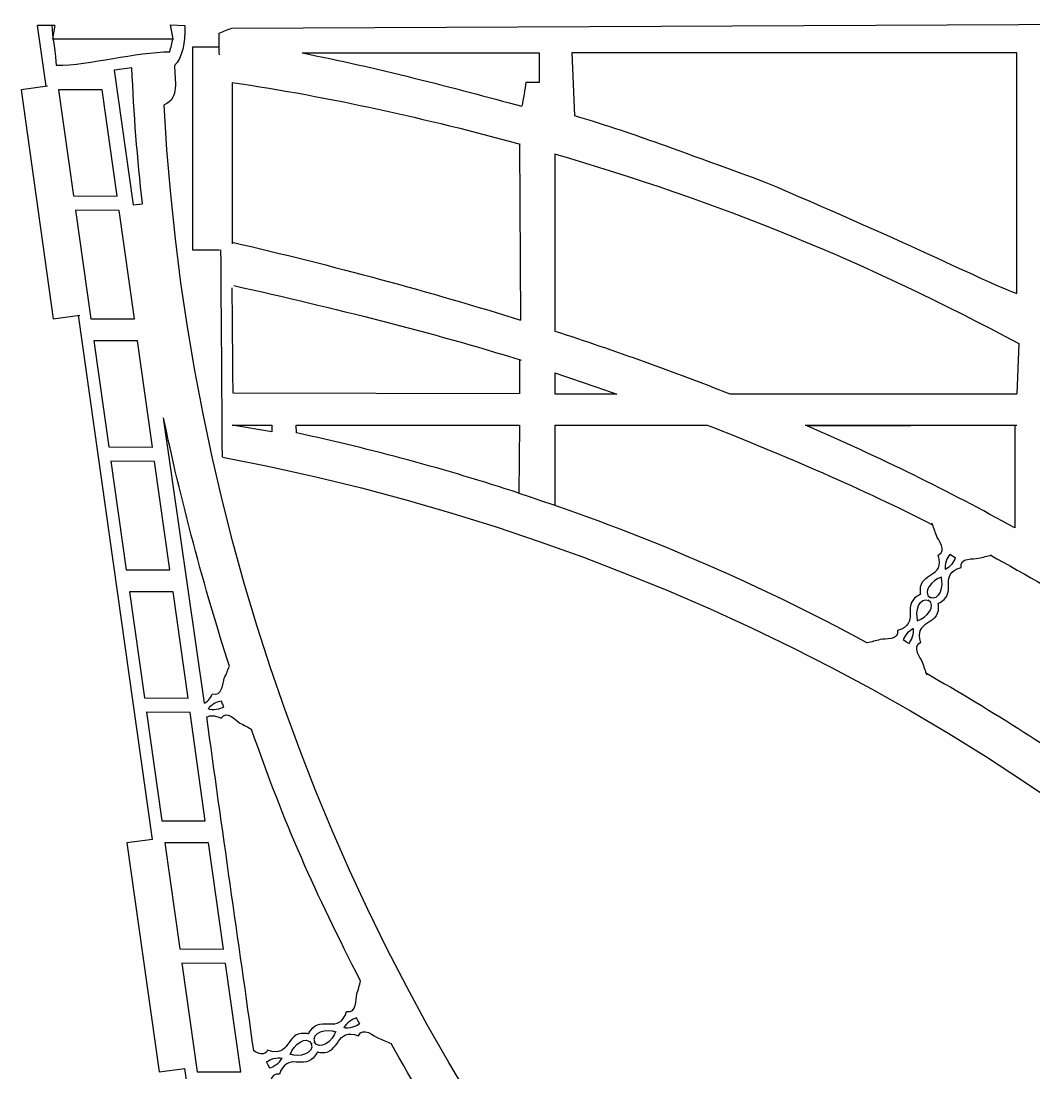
# Model space of a CAD drawing. Extents: x -302 to 129, y -132 to 148.
# Drawn here: x -302.1 to -188.5, y 29.6 to 147.7 of the extents above; entities that cross this region are included whole.
import ezdxf

# ---------------------------------------------------------------- set-up
doc = ezdxf.new("R2010")
doc.units = 0
doc.header["$MEASUREMENT"] = 0
doc.layers.add('LAYER_1', color=7, linetype='CONTINUOUS')

msp = doc.modelspace()

# ---------------------------------------------------------------- linework, layer by layer
at = {"layer": 'LAYER_1', "color": 1}
for points, knots in [([(-279.8825, 143.9271), (-279.889, 144.7338), (-279.8957, 145.5404), (-279.9023, 146.3471), (-279.9023, 146.3471), (-279.4276, 146.5583), (-278.9526, 146.7428), (-278.4778, 146.9275), (-278.4778, 146.9275), (-278.4778, 146.9275), (-109.8807, 147.7148), (-109.8807, 147.7148)], [0, 0, 0, 0, 0.25, 0.25, 0.25, 0.25, 0.5, 0.5, 0.5, 0.5, 1, 1, 1, 1]), ([(-298.337, 147.2055), (-298.337, 147.2055), (-298.6153, 145.7173), (-298.6153, 145.7173), (-298.6153, 145.7173), (-298.6153, 145.7173), (-285.0774, 145.7173), (-285.0774, 145.7173), (-285.0774, 145.7173), (-285.0774, 145.7173), (-285.3516, 147.2739), (-285.3516, 147.2739)], [0, 0, 0, 0, 0.25, 0.25, 0.25, 0.25, 0.5, 0.5, 0.5, 0.5, 1, 1, 1, 1]), ([(-283.7446, 147.2053), (-283.7526, 145.2849), (-284.0206, 143.5284), (-284.9193, 142.7361), (-284.9193, 142.7361), (-284.9192, 141.1267), (-284.2861, 139.0426), (-286.08, 138.3037)], [0, 0, 0, 0, 0.33333333, 0.33333333, 0.33333333, 0.33333333, 1, 1, 1, 1]), ([(-282.9023, 144.7944), (-282.9023, 144.7944), (-282.9023, 122.0256), (-282.9023, 122.0256), (-282.9023, 122.0256), (-282.9023, 122.0256), (-279.8825, 122.0256), (-279.8825, 122.0256)], [0, 0, 0, 0, 0.33333333, 0.33333333, 0.33333333, 0.33333333, 1, 1, 1, 1]), ([(-270.5997, 144.1308), (-264.1095, 144.1308), (-250.4589, 144.1308), (-243.9951, 144.1308), (-243.9951, 144.1308), (-243.9951, 143.2866), (-243.9951, 141.7036), (-243.9951, 140.833), (-243.9951, 140.833), (-244.4699, 140.833), (-244.9713, 140.833), (-245.4725, 140.833), (-245.4725, 140.833), (-245.5781, 140.1206), (-245.7885, 138.888), (-245.9203, 138.1492)], [0, 0, 0, 0, 0.2, 0.2, 0.2, 0.2, 0.4, 0.4, 0.4, 0.4, 0.6, 0.6, 0.6, 0.6, 1, 1, 1, 1]), ([(-240.3278, 144.1308), (-240.3278, 144.1308), (-190.3917, 144.1308), (-190.3917, 144.1308), (-190.3917, 144.1308), (-190.3917, 144.1308), (-190.3918, 117.1252), (-190.3918, 117.1252), (-190.3918, 117.1252), (-192.9509, 118.0222), (-204.7899, 123.816), (-218.7201, 129.673), (-218.7201, 129.673), (-233.7321, 135.1607), (-233.7321, 135.1607), (-240.0376, 137.113), (-240.0376, 137.113), (-240.0376, 137.113), (-240.3278, 144.1308), (-240.3278, 144.1308)], [0, 0, 0, 0, 0.16666667, 0.16666667, 0.16666667, 0.16666667, 0.33333333, 0.33333333, 0.33333333, 0.33333333, 0.5, 0.5, 0.5, 0.5, 0.66666667, 0.66666667, 0.66666667, 0.66666667, 1, 1, 1, 1]), ([(-289.6944, 142.4723), (-289.6944, 142.4723), (-291.694, 142.1877), (-291.694, 142.1877), (-291.694, 142.1877), (-291.694, 142.1877), (-289.5424, 127.0743), (-289.5424, 127.0743), (-289.5424, 127.0743), (-289.5424, 127.0743), (-288.5216, 127.1875), (-288.5216, 127.1875)], [0, 0, 0, 0, 0.25, 0.25, 0.25, 0.25, 0.5, 0.5, 0.5, 0.5, 1, 1, 1, 1]), ([(-302.1405, 139.9967), (-302.1405, 139.9967), (-298.5275, 114.2885), (-298.5275, 114.2885), (-298.5275, 114.2885), (-298.5275, 114.2885), (-295.5566, 114.706), (-295.5566, 114.706)], [0, 0, 0, 0, 0.33333333, 0.33333333, 0.33333333, 0.33333333, 1, 1, 1, 1]), ([(-242.2601, 132.801), (-224.2475, 127.5978), (-206.9391, 120.587), (-190.1629, 111.5048), (-190.1629, 111.5048), (-190.1629, 111.5048), (-190.3917, 105.8644), (-190.3917, 105.8644)], [0, 0, 0, 0, 0.33333333, 0.33333333, 0.33333333, 0.33333333, 1, 1, 1, 1]), ([(-246.1945, 109.6955), (-246.1945, 109.6955), (-246.1945, 105.8644), (-246.1945, 105.8644), (-246.1945, 105.8644), (-246.1945, 105.8644), (-278.3457, 105.9547), (-278.3457, 105.9547), (-278.3457, 105.9547), (-278.3721, 109.8858), (-278.3985, 113.8168), (-278.4512, 117.7479)], [0, 0, 0, 0, 0.25, 0.25, 0.25, 0.25, 0.5, 0.5, 0.5, 0.5, 1, 1, 1, 1]), ([(-242.2363, 108.208), (-242.2363, 108.208), (-242.2363, 105.8644), (-242.2363, 105.8644), (-242.2363, 105.8644), (-242.2363, 105.8644), (-235.3103, 105.8644), (-235.3103, 105.8644)], [0, 0, 0, 0, 0.33333333, 0.33333333, 0.33333333, 0.33333333, 1, 1, 1, 1]), ([(-273.9933, 102.3666), (-273.9933, 102.3666), (-274.0041, 101.5896), (-274.0041, 101.5896), (-274.0041, 101.5896), (-274.0041, 101.5896), (-278.4363, 102.3666), (-278.4363, 102.3666)], [0, 0, 0, 0, 0.33333333, 0.33333333, 0.33333333, 0.33333333, 1, 1, 1, 1]), ([(-271.2743, 102.3666), (-271.2743, 102.3666), (-271.2141, 101.4744), (-271.2141, 101.4744), (-271.2141, 101.4744), (-262.7109, 99.6432), (-254.3875, 97.3812), (-246.2673, 94.7146), (-246.2673, 94.7146), (-246.2673, 94.7146), (-246.1945, 102.3666), (-246.1945, 102.3666), (-246.1945, 102.3666), (-246.1945, 102.3666), (-271.2743, 102.3666), (-271.2743, 102.3666)], [0, 0, 0, 0, 0.2, 0.2, 0.2, 0.2, 0.4, 0.4, 0.4, 0.4, 0.6, 0.6, 0.6, 0.6, 1, 1, 1, 1]), ([(-190.6025, 102.3666), (-190.6025, 102.3666), (-213.9201, 102.2738), (-213.9201, 102.2738), (-213.9201, 102.2738), (-205.7521, 98.7364), (-197.9975, 94.9238), (-190.6025, 90.8068), (-190.6025, 90.8068), (-190.6025, 90.8068), (-190.6025, 102.3666), (-190.6025, 102.3666)], [0, 0, 0, 0, 0.25, 0.25, 0.25, 0.25, 0.5, 0.5, 0.5, 0.5, 1, 1, 1, 1]), ([(-201.1615, 83.3634), (-201.1672, 83.4359), (-201.198, 83.5631), (-201.1995, 83.8275), (-201.1995, 83.8275), (-201.2113, 85.9153), (-198.4044, 85.1796), (-199.2053, 87.7646), (-199.2053, 87.7646), (-198.1231, 88.2339), (-199.2185, 89.4566), (-199.4054, 89.9528), (-199.4054, 89.9528), (-199.5688, 90.4497), (-199.7344, 90.9204), (-199.9017, 91.3657)], [0, 0, 0, 0, 0.2, 0.2, 0.2, 0.2, 0.4, 0.4, 0.4, 0.4, 0.6, 0.6, 0.6, 0.6, 1, 1, 1, 1]), ([(-199.2291, 82.3203), (-199.1654, 82.3553), (-199.0421, 82.3994), (-198.8203, 82.5432), (-198.8203, 82.5432), (-197.0684, 83.6789), (-199.2237, 85.6219), (-196.6231, 86.3707), (-196.6231, 86.3707), (-196.8246, 87.5329), (-195.2014, 87.2881), (-194.684, 87.4041), (-194.684, 87.4041), (-194.1789, 87.5402), (-193.6945, 87.66), (-193.2304, 87.7645)], [0, 0, 0, 0, 0.2, 0.2, 0.2, 0.2, 0.4, 0.4, 0.4, 0.4, 0.6, 0.6, 0.6, 0.6, 1, 1, 1, 1]), ([(-197.5795, 87.6499), (-197.5795, 87.6499), (-197.9129, 87.8285), (-197.9129, 87.8285), (-197.9129, 87.8285), (-198.1852, 87.5099), (-198.5606, 86.6975), (-198.3842, 86.129)], [0, 0, 0, 0, 0.33333333, 0.33333333, 0.33333333, 0.33333333, 1, 1, 1, 1]), ([(-197.6111, 87.6669), (-197.6111, 87.6669), (-197.2788, 87.4862), (-197.2788, 87.4862), (-197.2788, 87.4862), (-197.3958, 87.0837), (-197.869, 86.3242), (-198.441, 86.1597)], [0, 0, 0, 0, 0.33333333, 0.33333333, 0.33333333, 0.33333333, 1, 1, 1, 1]), ([(-201.1615, 83.3634), (-201.2252, 83.3285), (-201.3485, 83.2844), (-201.5703, 83.1406), (-201.5703, 83.1406), (-203.3222, 82.0049), (-201.167, 80.0619), (-203.7675, 79.3131), (-203.7675, 79.3131), (-203.566, 78.1509), (-205.1893, 78.3957), (-205.7066, 78.2797), (-205.7066, 78.2797), (-206.2117, 78.1436), (-206.6961, 78.0237), (-207.1602, 77.9192)], [0, 0, 0, 0, 0.2, 0.2, 0.2, 0.2, 0.4, 0.4, 0.4, 0.4, 0.6, 0.6, 0.6, 0.6, 1, 1, 1, 1]), ([(-199.2291, 82.3203), (-199.2234, 82.2479), (-199.1926, 82.1206), (-199.1911, 81.8563), (-199.1911, 81.8563), (-199.1793, 79.7685), (-201.9862, 80.5042), (-201.1853, 77.9192), (-201.1853, 77.9192), (-202.2675, 77.4499), (-201.1721, 76.2272), (-200.9852, 75.731), (-200.9852, 75.731), (-200.8218, 75.234), (-200.6563, 74.7634), (-200.489, 74.3181)], [0, 0, 0, 0, 0.2, 0.2, 0.2, 0.2, 0.4, 0.4, 0.4, 0.4, 0.6, 0.6, 0.6, 0.6, 1, 1, 1, 1]), ([(-202.7795, 78.0168), (-202.7795, 78.0168), (-203.1118, 78.1976), (-203.1118, 78.1976), (-203.1118, 78.1976), (-202.9948, 78.6001), (-202.5217, 79.3596), (-201.9496, 79.5241)], [0, 0, 0, 0, 0.33333333, 0.33333333, 0.33333333, 0.33333333, 1, 1, 1, 1]), ([(-202.8111, 78.0339), (-202.8111, 78.0339), (-202.4777, 77.8553), (-202.4777, 77.8553), (-202.4777, 77.8553), (-202.2054, 78.1739), (-201.8301, 78.9862), (-202.0064, 79.5548)], [0, 0, 0, 0, 0.33333333, 0.33333333, 0.33333333, 0.33333333, 1, 1, 1, 1]), ([(-281.564, 71.1439), (-281.2364, 71.2837), (-280.9258, 71.5885), (-280.6416, 72.1941), (-280.6416, 72.1941), (-279.5356, 71.8155), (-279.5218, 73.4431), (-279.3276, 73.9309), (-279.3276, 73.9309), (-279.1154, 74.4043), (-278.922, 74.8597), (-278.7472, 75.2977)], [0, 0, 0, 0, 0.25, 0.25, 0.25, 0.25, 0.5, 0.5, 0.5, 0.5, 1, 1, 1, 1]), ([(-279.5388, 71.0579), (-279.5388, 71.0579), (-279.4166, 70.7033), (-279.4166, 70.7033), (-279.4166, 70.7033), (-279.7708, 70.4869), (-280.625, 70.2463), (-281.1538, 70.5077)], [0, 0, 0, 0, 0.33333333, 0.33333333, 0.33333333, 0.33333333, 1, 1, 1, 1]), ([(-279.5274, 71.0241), (-279.5274, 71.0241), (-279.652, 71.3779), (-279.652, 71.3779), (-279.652, 71.3779), (-280.0646, 71.3261), (-280.8824, 70.9813), (-281.1324, 70.4475)], [0, 0, 0, 0, 0.33333333, 0.33333333, 0.33333333, 0.33333333, 1, 1, 1, 1]), ([(-281.2986, 69.5979), (-280.9194, 69.7953), (-280.4306, 69.8187), (-279.6806, 69.4485), (-279.6806, 69.4485), (-279.052, 70.4345), (-278.0262, 69.1711), (-277.5696, 68.9107), (-277.5696, 68.9107), (-277.1084, 68.6733), (-276.6736, 68.4377), (-276.264, 68.2043)], [0, 0, 0, 0, 0.25, 0.25, 0.25, 0.25, 0.5, 0.5, 0.5, 0.5, 1, 1, 1, 1]), ([(-290.2581, 55.4492), (-290.2581, 55.4492), (-286.6451, 29.7409), (-286.6451, 29.7409), (-286.6451, 29.7409), (-286.6451, 29.7409), (-283.7637, 30.1458), (-283.7637, 30.1458)], [0, 0, 0, 0, 0.33333333, 0.33333333, 0.33333333, 0.33333333, 1, 1, 1, 1]), ([(-269.8644, 34.0155), (-269.8262, 34.0799), (-269.7758, 34.2043), (-269.6188, 34.4263), (-269.6188, 34.4263), (-268.38, 36.1789), (-266.474, 33.8853), (-265.5974, 36.5255), (-265.5974, 36.5255), (-264.4124, 36.2709), (-264.5972, 37.9483), (-264.4568, 38.4741), (-264.4568, 38.4741), (-264.2964, 38.9875), (-264.1528, 39.4801), (-264.0266, 39.9523)], [0, 0, 0, 0, 0.2, 0.2, 0.2, 0.2, 0.4, 0.4, 0.4, 0.4, 0.6, 0.6, 0.6, 0.6, 1, 1, 1, 1]), ([(-264.323, 35.4907), (-264.323, 35.4907), (-264.154, 35.1405), (-264.154, 35.1405), (-264.154, 35.1405), (-264.492, 34.8745), (-265.3422, 34.5223), (-265.9184, 34.7267)], [0, 0, 0, 0, 0.33333333, 0.33333333, 0.33333333, 0.33333333, 1, 1, 1, 1]), ([(-264.3074, 35.4573), (-264.3074, 35.4573), (-264.4788, 35.8063), (-264.4788, 35.8063), (-264.4788, 35.8063), (-264.8972, 35.7023), (-265.697, 35.2475), (-265.8892, 34.6673)], [0, 0, 0, 0, 0.33333333, 0.33333333, 0.33333333, 0.33333333, 1, 1, 1, 1]), ([(-268.873, 31.9881), (-268.7986, 31.9793), (-268.6686, 31.9423), (-268.3976, 31.9301), (-268.3976, 31.9301), (-266.254, 31.8323), (-266.894, 34.7449), (-264.2722, 33.8163), (-264.2722, 33.8163), (-263.7458, 34.9083), (-262.5352, 33.7329), (-262.0334, 33.5209), (-262.0334, 33.5209), (-261.5296, 33.3327), (-261.053, 33.1435), (-260.6028, 32.9531)], [0, 0, 0, 0, 0.2, 0.2, 0.2, 0.2, 0.4, 0.4, 0.4, 0.4, 0.6, 0.6, 0.6, 0.6, 1, 1, 1, 1]), ([(-269.8644, 34.0155), (-269.9384, 34.0249), (-270.0682, 34.0613), (-270.34, 34.0739), (-270.34, 34.0739), (-272.4828, 34.1717), (-271.843, 31.2589), (-274.4646, 32.1877), (-274.4646, 32.1877), (-274.801, 31.4905), (-275.4932, 31.8095), (-276.0246, 32.1199)], [0, 0, 0, 0, 0.25, 0.25, 0.25, 0.25, 0.5, 0.5, 0.5, 0.5, 1, 1, 1, 1]), ([(-268.873, 31.9881), (-268.9114, 31.9243), (-268.9616, 31.7997), (-269.1182, 31.5775), (-269.1182, 31.5775), (-270.357, 29.8251), (-272.2632, 32.1183), (-273.1396, 29.4785), (-273.1396, 29.4785), (-274.3246, 29.7335), (-274.1402, 28.0559), (-274.2806, 27.5297), (-274.2806, 27.5297), (-274.4412, 27.0165), (-274.5844, 26.5237), (-274.7104, 26.0511)], [0, 0, 0, 0, 0.2, 0.2, 0.2, 0.2, 0.4, 0.4, 0.4, 0.4, 0.6, 0.6, 0.6, 0.6, 1, 1, 1, 1]), ([(-274.4136, 30.5131), (-274.4136, 30.5131), (-274.584, 30.8629), (-274.584, 30.8629), (-274.584, 30.8629), (-274.2454, 31.1295), (-273.3958, 31.4813), (-272.8186, 31.2771)], [0, 0, 0, 0, 0.33333333, 0.33333333, 0.33333333, 0.33333333, 1, 1, 1, 1]), ([(-274.43, 30.5465), (-274.43, 30.5465), (-274.2582, 30.1973), (-274.2582, 30.1973), (-274.2582, 30.1973), (-273.8402, 30.3013), (-273.0406, 30.7563), (-272.848, 31.3367)], [0, 0, 0, 0, 0.33333333, 0.33333333, 0.33333333, 0.33333333, 1, 1, 1, 1])]:
    msp.add_open_spline(points, degree=3, knots=knots, dxfattribs=at)
for points in [[(-299.3199, 140.3932), (-299.3199, 140.3932), (-300.2811, 147.2053), (-300.2811, 147.2053)], [(-298.337, 147.2055), (-298.337, 147.2055), (-300.281, 147.2053), (-300.281, 147.2053)], [(-285.3516, 147.2739), (-285.3516, 147.2739), (-283.7445, 147.2052), (-283.7445, 147.2052)], [(-279.8895, 144.7944), (-279.8895, 144.7944), (-282.9023, 144.7944), (-282.9023, 144.7944)], [(-270.5997, 144.1308), (-262.3929, 142.54), (-253.5573, 140.2154), (-245.9203, 138.1492)], [(-288.527, 127.2344), (-289.0835, 132.2621), (-289.4872, 137.3304), (-289.6945, 142.4722)], [(-278.4513, 140.833), (-267.3523, 139.172), (-256.6185, 136.7746), (-246.1103, 133.8852)], [(-278.4513, 140.833), (-278.4513, 140.833), (-278.4513, 122.6914), (-278.4513, 122.6914)], [(-299.1697, 140.4143), (-299.1697, 140.4143), (-302.1405, 139.9967), (-302.1405, 139.9967)], [(-91.2416, -82.9919), (-204.0286, -61.5437), (-280.3678, 30.7033), (-286.08, 138.3037)], [(-246.1945, 133.9082), (-246.1945, 133.9082), (-246.0641, 114.1406), (-246.0641, 114.1406)], [(-242.2363, 132.8236), (-242.2363, 132.8236), (-242.2363, 112.9186), (-242.2363, 112.9186)], [(-278.4513, 122.8926), (-267.0967, 120.2546), (-256.1989, 117.3106), (-246.0641, 114.1406)], [(-279.5386, 98.81), (-279.5896, 106.5536), (-279.6467, 114.2912), (-279.7067, 122.0257)], [(-278.2583, 118.0172), (-266.9405, 115.4722), (-256.1671, 112.822), (-246.0015, 109.635)], [(-287.391, 55.8522), (-287.391, 55.8522), (-295.6928, 114.6869), (-295.6928, 114.6869)], [(-242.2299, 112.9164), (-235.4237, 110.7028), (-228.8795, 108.3542), (-222.5759, 105.8586)], [(-242.2363, 108.208), (-239.8791, 107.439), (-237.5517, 106.651), (-235.2533, 105.8444)], [(-222.5905, 105.8644), (-222.5905, 105.8644), (-190.3917, 105.8644), (-190.3917, 105.8644)], [(-222.5905, 105.8644), (-222.5905, 105.8644), (-190.3917, 105.8644), (-190.3917, 105.8644)], [(-281.564, 71.1438), (-281.564, 71.1438), (-286.1382, 103.1613), (-286.1382, 103.1613)], [(-278.7472, 75.2977), (-281.4764, 83.6687), (-284.3562, 94.4317), (-286.1382, 103.1613)], [(-278.4363, 102.3666), (-278.4363, 102.3666), (-273.9933, 102.3666), (-273.9933, 102.3666)], [(-242.2363, 102.3666), (-242.2363, 102.3666), (-242.2363, 93.3634), (-242.2363, 93.3634)], [(-242.2363, 102.3666), (-242.2363, 102.3666), (-225.1261, 102.3666), (-225.1261, 102.3666)], [(-225.1261, 102.3666), (-216.4669, 98.9862), (-207.6281, 95.137), (-199.8261, 91.1734)], [(-214.1345, 102.3666), (-214.1345, 102.3666), (-190.3917, 102.3666), (-190.3917, 102.3666)], [(-279.5329, 98.7736), (-166.7459, 77.3254), (-90.4067, -14.9216), (-84.6945, -122.522)], [(-246.2673, 94.7146), (-232.6203, 90.2758), (-219.7767, 84.745), (-207.1601, 77.9194)], [(-193.3737, 87.7762), (-185.1861, 83.3098), (-177.4485, 78.4796), (-170.0935, 73.2534)], [(-198.8324, 85.2821), (-199.871, 85.0062), (-201.1069, 83.5931), (-200.0571, 82.9677)], [(-198.9031, 85.3203), (-198.5639, 84.3006), (-199.0671, 82.492), (-200.166, 83.0265)], [(-201.4875, 80.3635), (-201.8267, 81.3832), (-201.3236, 83.1918), (-200.2246, 82.6573)], [(-201.5583, 80.4017), (-200.5196, 80.6776), (-199.2837, 82.0906), (-200.3335, 82.7161)], [(-200.5925, 74.5332), (-193.1149, 70.2906), (-185.9135, 65.6844), (-179.0375, 60.7444)], [(-276.0245, 32.12), (-277.7394, 44.4408), (-279.6101, 57.2506), (-281.2987, 69.5979)], [(-264.0266, 39.9523), (-269.1162, 49.8387), (-272.6008, 57.6065), (-276.264, 68.2043)], [(-287.3909, 55.8522), (-287.3909, 55.8522), (-290.2581, 55.4492), (-290.2581, 55.4492)], [(-266.7702, 34.2271), (-267.8032, 34.6173), (-269.6814, 34.1749), (-269.1778, 33.0245)], [(-266.8066, 34.3015), (-267.1324, 33.2459), (-268.6344, 32.0349), (-269.234, 33.1387)], [(-271.9308, 31.7025), (-271.6052, 32.7581), (-270.103, 33.9687), (-269.5032, 32.8645)], [(-271.967, 31.7767), (-270.934, 31.3867), (-269.056, 31.8289), (-269.5594, 32.9795)], [(-244.1816, 7.6361), (-250.0196, 15.6643), (-255.8034, 24.1813), (-260.6028, 32.9531)], [(-275.462, -28.6891), (-275.462, -28.6891), (-283.7638, 30.1459), (-283.7638, 30.1459)]]:
    msp.add_open_spline(points, degree=3, dxfattribs=at)
at = {"layer": 'LAYER_1', "color": 5}
for points, knots in [([(-298.337, 147.2055), (-298.4517, 147.2054), (-298.5653, 147.2053), (-298.6773, 147.2053), (-298.6773, 147.2053), (-298.6524, 146.2027), (-298.2363, 143.7534), (-298.1864, 142.7508), (-298.1864, 142.7508), (-294.3972, 142.7508), (-289.2406, 144.2663), (-285.4264, 144.2663), (-285.4264, 144.2663), (-285.3267, 144.7412), (-285.202, 145.2161), (-285.0774, 145.7173), (-285.0774, 145.7173), (-285.1771, 146.2186), (-285.2768, 146.7463), (-285.3516, 147.2739)], [0, 0, 0, 0, 0.16666667, 0.16666667, 0.16666667, 0.16666667, 0.33333333, 0.33333333, 0.33333333, 0.33333333, 0.5, 0.5, 0.5, 0.5, 0.66666667, 0.66666667, 0.66666667, 0.66666667, 1, 1, 1, 1]), ([(-291.3382, 128.0617), (-291.3382, 128.0617), (-296.2524, 128.0922), (-296.2524, 128.0922), (-296.2524, 128.0922), (-296.2524, 128.0922), (-297.9324, 139.9981), (-297.9324, 139.9981), (-297.9324, 139.9981), (-297.9324, 139.9981), (-293.0219, 139.9939), (-293.0219, 139.9939), (-293.0219, 139.9939), (-293.0219, 139.9939), (-291.3382, 128.0617), (-291.3382, 128.0617)], [0, 0, 0, 0, 0.2, 0.2, 0.2, 0.2, 0.4, 0.4, 0.4, 0.4, 0.6, 0.6, 0.6, 0.6, 1, 1, 1, 1]), ([(-289.395, 114.2898), (-289.395, 114.2898), (-294.3049, 114.2898), (-294.3049, 114.2898), (-294.3049, 114.2898), (-294.3049, 114.2898), (-296.0277, 126.4983), (-296.0277, 126.4983), (-296.0277, 126.4983), (-296.0277, 126.4983), (-291.1124, 126.4614), (-291.1124, 126.4614), (-291.1124, 126.4614), (-291.1124, 126.4614), (-289.395, 114.2898), (-289.395, 114.2898)], [0, 0, 0, 0, 0.2, 0.2, 0.2, 0.2, 0.4, 0.4, 0.4, 0.4, 0.6, 0.6, 0.6, 0.6, 1, 1, 1, 1]), ([(-287.3694, 99.8833), (-287.3694, 99.8833), (-292.2766, 99.9137), (-292.2766, 99.9137), (-292.2766, 99.9137), (-292.2766, 99.9137), (-293.9558, 111.8155), (-293.9558, 111.8155), (-293.9558, 111.8155), (-293.9558, 111.8155), (-289.0531, 111.8154), (-289.0531, 111.8154), (-289.0531, 111.8154), (-289.0531, 111.8154), (-287.3694, 99.8833), (-287.3694, 99.8833)], [0, 0, 0, 0, 0.2, 0.2, 0.2, 0.2, 0.4, 0.4, 0.4, 0.4, 0.6, 0.6, 0.6, 0.6, 1, 1, 1, 1]), ([(-285.4262, 86.1114), (-285.4262, 86.1114), (-290.3287, 86.1096), (-290.3287, 86.1096), (-290.3287, 86.1096), (-290.3287, 86.1096), (-292.0515, 98.3199), (-292.0515, 98.3199), (-292.0515, 98.3199), (-292.0515, 98.3199), (-287.1437, 98.283), (-287.1437, 98.283), (-287.1437, 98.283), (-287.1437, 98.283), (-285.4262, 86.1114), (-285.4262, 86.1114)], [0, 0, 0, 0, 0.2, 0.2, 0.2, 0.2, 0.4, 0.4, 0.4, 0.4, 0.6, 0.6, 0.6, 0.6, 1, 1, 1, 1]), ([(-283.4006, 71.7007), (-283.4006, 71.7007), (-288.2999, 71.7312), (-288.2999, 71.7312), (-288.2999, 71.7312), (-288.2999, 71.7312), (-289.9792, 83.6329), (-289.9792, 83.6329), (-289.9792, 83.6329), (-289.9792, 83.6329), (-285.0843, 83.6329), (-285.0843, 83.6329), (-285.0843, 83.6329), (-285.0843, 83.6329), (-283.4006, 71.7007), (-283.4006, 71.7007)], [0, 0, 0, 0, 0.2, 0.2, 0.2, 0.2, 0.4, 0.4, 0.4, 0.4, 0.6, 0.6, 0.6, 0.6, 1, 1, 1, 1]), ([(-281.4574, 57.9288), (-281.4574, 57.9288), (-286.352, 57.9271), (-286.352, 57.9271), (-286.352, 57.9271), (-286.352, 57.9271), (-288.0748, 70.1373), (-288.0748, 70.1373), (-288.0748, 70.1373), (-288.0748, 70.1373), (-283.1748, 70.1004), (-283.1748, 70.1004), (-283.1748, 70.1004), (-283.1748, 70.1004), (-281.4574, 57.9288), (-281.4574, 57.9288)], [0, 0, 0, 0, 0.2, 0.2, 0.2, 0.2, 0.4, 0.4, 0.4, 0.4, 0.6, 0.6, 0.6, 0.6, 1, 1, 1, 1]), ([(-279.4318, 43.5183), (-279.4318, 43.5183), (-284.3233, 43.5487), (-284.3233, 43.5487), (-284.3233, 43.5487), (-284.3233, 43.5487), (-286.0024, 55.4505), (-286.0024, 55.4505), (-286.0024, 55.4505), (-286.0024, 55.4505), (-281.1155, 55.4504), (-281.1155, 55.4504), (-281.1155, 55.4504), (-281.1155, 55.4504), (-279.4318, 43.5183), (-279.4318, 43.5183)], [0, 0, 0, 0, 0.2, 0.2, 0.2, 0.2, 0.4, 0.4, 0.4, 0.4, 0.6, 0.6, 0.6, 0.6, 1, 1, 1, 1]), ([(-277.4886, 29.7464), (-277.4886, 29.7464), (-282.3751, 29.7421), (-282.3751, 29.7421), (-282.3751, 29.7421), (-282.3751, 29.7421), (-284.0982, 41.9549), (-284.0982, 41.9549), (-284.0982, 41.9549), (-284.0982, 41.9549), (-279.2061, 41.918), (-279.2061, 41.918), (-279.2061, 41.918), (-279.2061, 41.918), (-277.4886, 29.7464), (-277.4886, 29.7464)], [0, 0, 0, 0, 0.2, 0.2, 0.2, 0.2, 0.4, 0.4, 0.4, 0.4, 0.6, 0.6, 0.6, 0.6, 1, 1, 1, 1])]:
    msp.add_open_spline(points, degree=3, knots=knots, dxfattribs=at)

doc.saveas('drawing.dxf')
